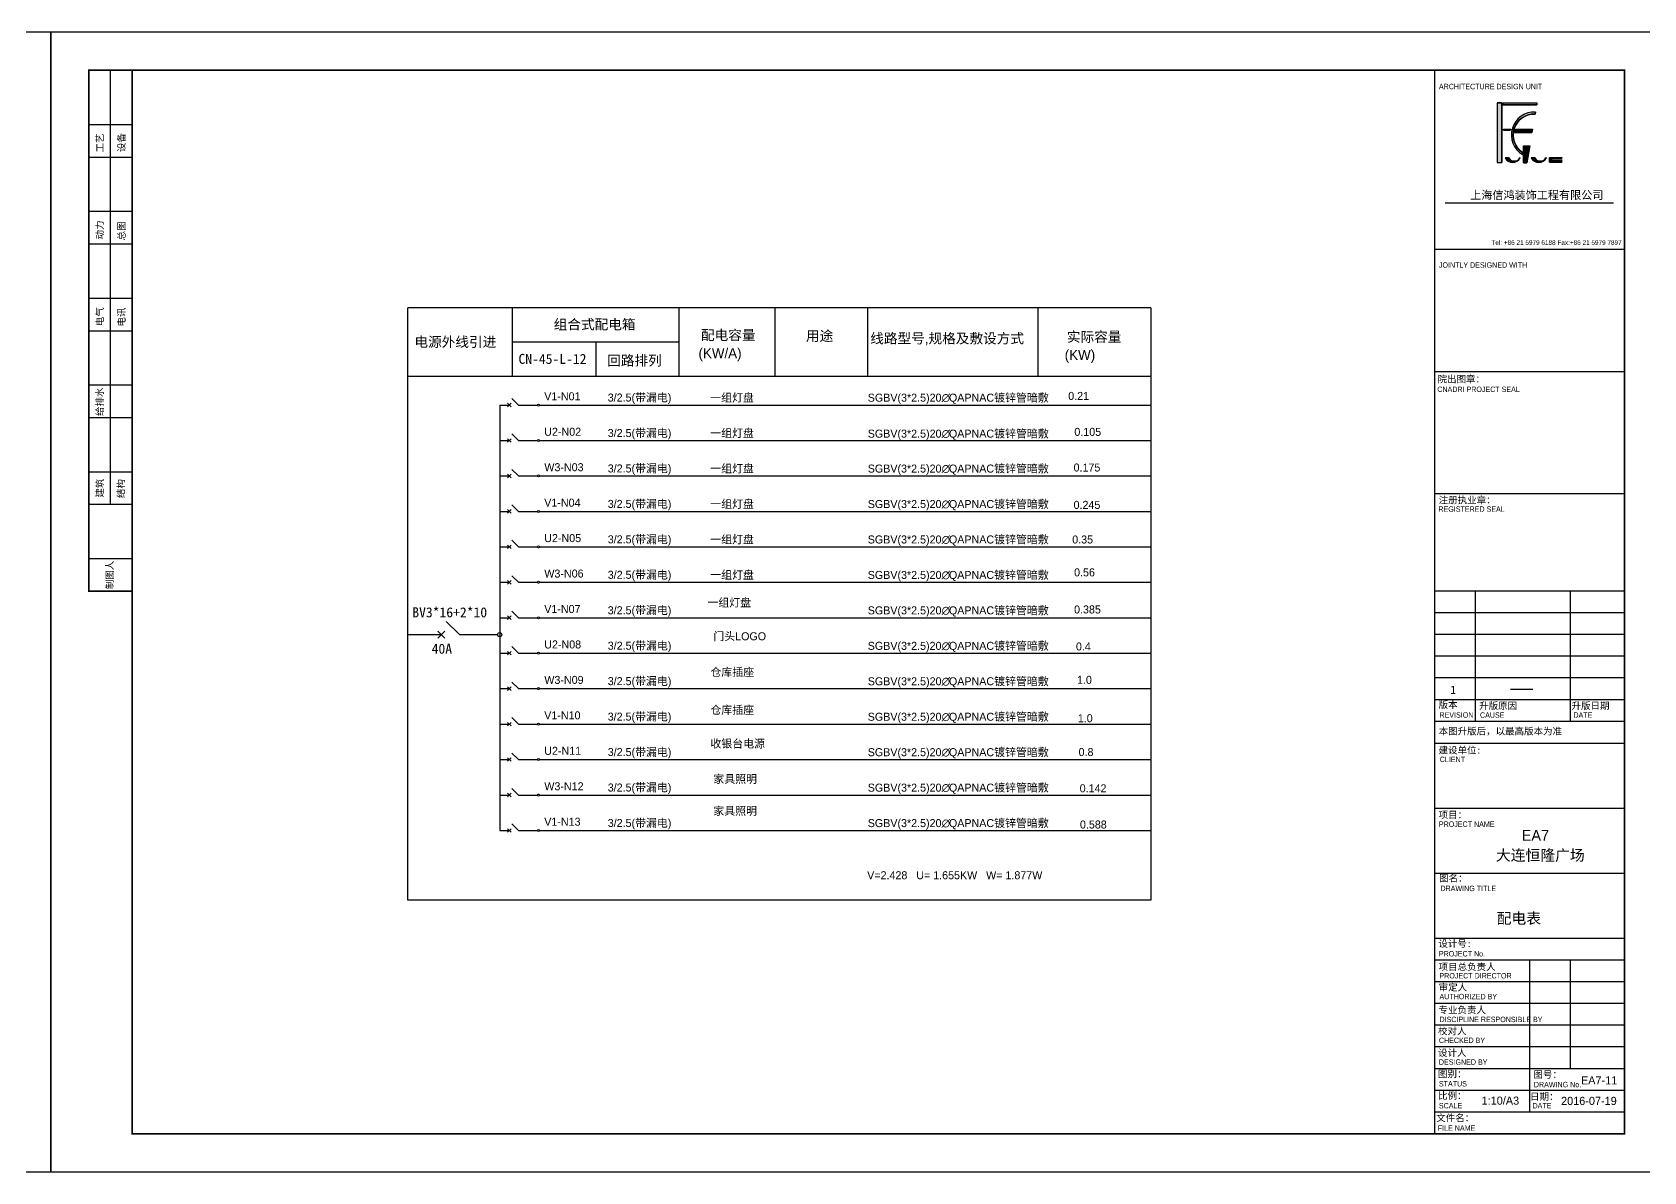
# Model space of a CAD drawing. Header units: millimetres. Extents: x 346472 to 732256, y -34068 to -15883.
# Drawn here: x 577645 to 603364, y -34068 to -15883 of the extents above; entities that cross this region are included whole.
import ezdxf

# ---------------------------------------------------------------- set-up
doc = ezdxf.new("R2010")
doc.units = ezdxf.units.MM
doc.header["$LTSCALE"] = 7
doc.layers.add('图框', color=9, linetype='Continuous')
doc.layers.add('线路图', color=1, linetype='Continuous')
doc.styles.add('ARIAL', font='Arial.ttf')
doc.styles.add('FUGUE', font='Arial.ttf')
doc.styles.get("Standard").update_dxf_attribs({"font": 'STKaiti.ttf'})
doc.styles.add('图签-仿宋', font='')
doc.styles.add('图签-黑体', font='')
doc.styles.get('图签-仿宋').set_extended_font_data('FangSong_GB2312')
doc.styles.get('图签-黑体').set_extended_font_data('SimHei')

msp = doc.modelspace()

# ---------------------------------------------------------------- hatches: boundary and pattern name
at = {"layer": '图框'}
for points in [[(601097.7, -17008.7), (601023.6, -17008.7), (601023.6, -17959.7), (601097.7, -17959.7)], [(601114.7, -17041.1), (601656.8, -17041.1), (601656.8, -17008.7), (601114.7, -17008.7)], [(601629.7, -17188.5), (601635.9, -17156.7, 0.780601), (601430.5, -17836.7), (601430.5, -17804, -0.7611328)], [(601123.2, -17447.3), (601237.1, -17447.3), (601241.4, -17431.5), (601123.2, -17431.5)], [(601308.5, -17482.1), (601579.6, -17482.1), (601588.3, -17431.5), (601318.5, -17431.5)], [(601443, -17696.9), (601443, -17965.7), (601496.5, -17965.7), (601543.6, -17696.9)], [(601393.8, -17888.7), (601384.7, -17888.7, -0.607934), (601209.4, -17888.7), (601149.3, -17888.7, 0.5844925), (601393.8, -17888.7)], [(601811.1, -17888.7), (601802, -17888.7, -0.607934), (601626.7, -17888.7), (601566.5, -17888.7, 0.5844925), (601811.1, -17888.7)], [(601892, -17895.1), (602054.2, -17895.1), (602054.2, -17881.6), (601860.5, -17881.6), (601860.5, -17959), (602054.2, -17959), (602054.2, -17947.8), (601892, -17947.8), (601892, -17928.9), (602054.2, -17928.9), (602054.2, -17917.6), (601892, -17917.6)]]:
    msp.add_hatch(color=251, dxfattribs=at).paths.add_polyline_path(points, flags=0)

# ---------------------------------------------------------------- linework, layer by layer
at = {"layer": '图框', "color": 251}
for p, q in [((578893.9, -23416.8), (578893.9, -16489.1)), ((600023.5, -16489.1), (600023.5, -33462)), ((578547.6, -17355.1), (579240.3, -17355.1)), ((578547.6, -17874.7), (579240.3, -17874.7)), ((578547.6, -18740.6), (579240.3, -18740.6)), ((600196.7, -18604.9), (602881.1, -18604.9)), ((578547.6, -19260.2), (579240.3, -19260.2)), ((600023.5, -19346.8), (603054.3, -19346.8)), ((578547.6, -20126.2), (579240.3, -20126.2)), ((578547.6, -20645.7), (579240.3, -20645.7)), ((600023.5, -21295.2), (603054.3, -21295.2)), ((578547.6, -21511.7), (579240.3, -21511.7)), ((578547.6, -22031.3), (579240.3, -22031.3)), ((578547.6, -22897.3), (579240.3, -22897.3)), ((600023.5, -23243.6), (603054.3, -23243.6)), ((578547.6, -24282.8), (579240.3, -24282.8)), ((603054.3, -24802.4), (600023.5, -24802.4)), ((600672.9, -24802.4), (600672.9, -26880.7)), ((602188.4, -24802.4), (602188.4, -26880.7)), ((603054.3, -25148.8), (600023.5, -25148.8)), ((603054.3, -25495.1), (600023.5, -25495.1)), ((603054.3, -25841.5), (600023.5, -25841.5)), ((603054.3, -26187.9), (600023.5, -26187.9)), ((601239.4, -26368.6), (601593.1, -26368.6)), ((603054.3, -26534.3), (600023.5, -26534.3)), ((603054.3, -26880.7), (600023.5, -26880.7)), ((600023.5, -27227.1), (603054.3, -27227.1)), ((600023.5, -28266.2), (603054.3, -28266.2)), ((600023.5, -29305.4), (603054.3, -29305.4)), ((603054.3, -30344.5), (600023.5, -30344.5)), ((603054.3, -30690.9), (600023.5, -30690.9)), ((601538.9, -30690.9), (601538.9, -33115.6)), ((602188.4, -30690.9), (602188.4, -32422.9)), ((603054.3, -31037.3), (600023.5, -31037.3)), ((603054.3, -31383.7), (600023.5, -31383.7)), ((603054.3, -31730.1), (600023.5, -31730.1)), ((603054.3, -32076.5), (600023.5, -32076.5)), ((603054.3, -32422.9), (600023.5, -32422.9)), ((603054.3, -32769.2), (600023.5, -32769.2)), ((603054.3, -33115.6), (600023.5, -33115.6))]:
    msp.add_line(p, q, dxfattribs=at)
at = {"layer": '图框', "color": 251, "linetype": 'Continuous'}
for p, q in [((601023.6, -17008.7), (601023.6, -17959.7)), ((601023.6, -17008.7), (601097.7, -17008.7)), ((601097.7, -17008.7), (601097.7, -17959.7)), ((601114.7, -17008.7), (601114.7, -17041.1)), ((601114.7, -17008.7), (601656.8, -17008.7)), ((601114.7, -17041.1), (601656.8, -17041.1)), ((601635.9, -17156.7), (601629.7, -17188.5)), ((601656.8, -17008.7), (601656.8, -17041.1)), ((601123.2, -17431.5), (601123.2, -17447.3)), ((601123.2, -17431.5), (601241.4, -17431.5)), ((601123.2, -17447.3), (601237.1, -17447.3)), ((601241.4, -17431.5), (601237.1, -17447.3)), ((601318.5, -17431.5), (601308.5, -17482.1)), ((601308.5, -17482.1), (601579.6, -17482.1)), ((601318.5, -17431.5), (601588.3, -17431.5)), ((601588.3, -17431.5), (601579.6, -17482.1)), ((601443, -17696.9), (601443, -17965.7)), ((601443, -17696.9), (601543.6, -17696.9)), ((601543.6, -17696.9), (601496.5, -17965.7)), ((601023.6, -17959.7), (601097.7, -17959.7)), ((601149.3, -17888.7), (601209.4, -17888.7)), ((601384.7, -17888.7), (601393.8, -17888.7)), ((601430.5, -17804), (601430.5, -17836.7)), ((601443, -17965.7), (601496.5, -17965.7)), ((601566.5, -17888.7), (601626.7, -17888.7)), ((601802, -17888.7), (601811.1, -17888.7)), ((601860.5, -17881.6), (601860.5, -17959)), ((601860.5, -17881.6), (602054.2, -17881.6)), ((601860.5, -17959), (602054.2, -17959)), ((601892, -17895.1), (601892, -17917.6)), ((601892, -17895.1), (602054.2, -17895.1)), ((601892, -17917.6), (602054.2, -17917.6)), ((601892, -17928.9), (601892, -17947.8)), ((601892, -17928.9), (602054.2, -17928.9)), ((601892, -17947.8), (602054.2, -17947.8)), ((602054.2, -17881.6), (602054.2, -17895.1)), ((602054.2, -17917.6), (602054.2, -17928.9)), ((602054.2, -17947.8), (602054.2, -17959))]:
    msp.add_line(p, q, dxfattribs=at)
at = {"layer": '图框', "color": 251}
for points in [[(552222.3, -34068.2), (577941.4, -34068.2), (577941.4, -15882.9), (552222.3, -15882.9)], [(577941.4, -34068.2), (603660.5, -34068.2), (603660.5, -15882.9), (577941.4, -15882.9)]]:
    msp.add_lwpolyline(points, close=True, dxfattribs=at)
at = {"layer": '图框', "color": 251, "const_width": 26}
for points in [[(578547.6, -24815.4), (578547.6, -16476.1)], [(578547.6, -16489.1), (579240.3, -16489.1)], [(578547.6, -23416.8), (579240.3, -23416.8)], [(578547.6, -24802.4), (579240.3, -24802.4)]]:
    msp.add_lwpolyline(points, dxfattribs=at)
msp.add_lwpolyline([(579240.3, -16489.1), (603054.3, -16489.1), (603054.3, -33462), (579240.3, -33462)], close=True, dxfattribs=at)
at = {"layer": '图框', "color": 251, "linetype": 'Continuous'}
for points in [[(601097.7, -17008.7), (601023.6, -17008.7), (601023.6, -17959.7), (601097.7, -17959.7)], [(601114.7, -17041.1), (601114.7, -17008.7), (601656.8, -17008.7), (601656.8, -17041.1)], [(601123.2, -17447.3), (601123.2, -17431.5), (601241.4, -17431.5), (601237.1, -17447.3)], [(601308.5, -17482.1), (601318.5, -17431.5), (601588.3, -17431.5), (601579.6, -17482.1)], [(601443, -17696.9), (601543.6, -17696.9), (601496.5, -17965.7), (601443, -17965.7)], [(601892, -17895.1), (601892, -17917.6), (602054.2, -17917.6), (602054.2, -17928.9), (601892, -17928.9), (601892, -17947.8), (602054.2, -17947.8), (602054.2, -17959), (601860.5, -17959), (601860.5, -17881.6), (602054.2, -17881.6), (602054.2, -17895.1)]]:
    msp.add_lwpolyline(points, close=True, dxfattribs=at)
for points in [[(601629.7, -17188.5), (601635.9, -17156.7, 0.780601), (601430.5, -17836.7), (601430.5, -17804, -0.7611328)], [(601393.8, -17888.7), (601384.7, -17888.7, -0.607934), (601209.4, -17888.7), (601149.3, -17888.7, 0.5844925), (601393.8, -17888.7)], [(601811.1, -17888.7), (601802, -17888.7, -0.607934), (601626.7, -17888.7), (601566.5, -17888.7, 0.5844925), (601811.1, -17888.7)]]:
    msp.add_lwpolyline(points, format="xyb", close=True, dxfattribs=at)
for centre, radius, start, end in [((601618.3, -17522.4), 366.1, 87.24681, 239.14934), ((601615.2, -17523.8), 335.6, 87.52104, 236.62485), ((601271.5, -17819.8), 140.3, 209.39136, 330.61523), ((601297.1, -17843.3), 98.7, 207.40632, 332.59368), ((601688.8, -17819.8), 140.3, 209.39136, 330.61523), ((601714.4, -17843.3), 98.7, 207.40632, 332.59368)]:
    msp.add_arc(centre, radius, start, end, dxfattribs=at)
at = {"layer": '线路图'}
for p, q in [((583641.2, -29733.2), (583641.2, -20279.8)), ((595495.9, -20279.8), (583641.2, -20279.8)), ((585310.3, -21369.1), (585310.3, -20279.8)), ((587967.4, -21369.1), (587967.4, -20279.8)), ((589500.3, -21369.1), (589500.3, -20279.8)), ((590982.1, -21369.1), (590982.1, -20279.8)), ((593692.2, -20279.8), (593692.2, -21369.1)), ((595495.9, -20279.8), (595495.9, -29733.2)), ((585310.3, -20824.4), (587967.4, -20824.4)), ((586638.9, -20824.4), (586638.9, -21369.1)), ((583641.2, -21369.1), (595495.9, -21369.1)), ((585105.2, -21832.5), (585258.5, -21832.5)), ((585105.2, -21832.5), (585105.2, -28621.5)), ((585230.3, -21860.7), (585286.7, -21804.3)), ((585286.7, -21860.7), (585230.3, -21804.3)), ((585402.8, -21832.5), (585298.4, -21728)), ((585402.8, -21832.5), (585708.6, -21832.5)), ((585740.6, -21832.5), (595495.9, -21832.5)), ((585230.3, -22426.5), (585286.7, -22370)), ((585286.7, -22426.5), (585230.3, -22370)), ((585402.8, -22398.2), (585298.4, -22293.8)), ((585105.2, -22398.2), (585258.5, -22398.2)), ((585402.8, -22398.2), (585708.6, -22398.2)), ((585740.6, -22398.2), (595495.9, -22398.2)), ((585402.8, -22964), (585298.4, -22859.5)), ((585105.2, -22964), (585258.5, -22964)), ((585230.3, -22992.2), (585286.7, -22935.8)), ((585286.7, -22992.2), (585230.3, -22935.8)), ((585402.8, -22964), (585708.6, -22964)), ((585740.6, -22964), (595495.9, -22964)), ((585105.2, -23529.7), (585258.5, -23529.7)), ((585230.3, -23558), (585286.7, -23501.5)), ((585286.7, -23558), (585230.3, -23501.5)), ((585402.8, -23529.7), (585298.4, -23425.3)), ((585402.8, -23529.7), (585708.6, -23529.7)), ((585740.6, -23529.7), (595495.9, -23529.7)), ((585105.2, -24095.5), (585258.5, -24095.5)), ((585230.3, -24123.7), (585286.7, -24067.3)), ((585286.7, -24123.7), (585230.3, -24067.3)), ((585402.8, -24095.5), (585298.4, -23991)), ((585402.8, -24095.5), (585708.6, -24095.5)), ((585740.6, -24095.5), (595495.9, -24095.5)), ((585105.2, -24661.2), (585258.5, -24661.2)), ((585230.3, -24689.5), (585286.7, -24633)), ((585286.7, -24689.5), (585230.3, -24633)), ((585402.8, -24661.2), (585298.4, -24556.8)), ((585402.8, -24661.2), (585708.6, -24661.2)), ((585740.6, -24661.2), (595495.9, -24661.2)), ((585230.3, -25255.2), (585286.7, -25198.8)), ((585286.7, -25255.2), (585230.3, -25198.8)), ((585402.8, -25227), (585298.4, -25122.5)), ((584116.6, -25552.2), (584229.4, -25439.3)), ((584229.4, -25552.2), (584116.6, -25439.3)), ((584461.6, -25495.8), (584252.7, -25286.8)), ((585105.2, -25227), (585258.5, -25227)), ((585402.8, -25227), (585708.6, -25227)), ((585740.6, -25227), (595495.9, -25227)), ((583641.2, -25495.8), (584173, -25495.8)), ((584461.6, -25495.8), (585073.3, -25495.8)), ((585402.8, -25792.7), (585298.4, -25688.3)), ((585105.2, -25792.7), (585258.5, -25792.7)), ((585230.3, -25821), (585286.7, -25764.5)), ((585286.7, -25821), (585230.3, -25764.5)), ((585402.8, -25792.7), (585708.6, -25792.7)), ((585740.6, -25792.7), (595495.9, -25792.7)), ((585105.2, -26358.5), (585258.5, -26358.5)), ((585230.3, -26386.7), (585286.7, -26330.3)), ((585286.7, -26386.7), (585230.3, -26330.3)), ((585402.8, -26358.5), (585298.4, -26254)), ((585402.8, -26358.5), (585708.6, -26358.5)), ((585740.6, -26358.5), (595495.9, -26358.5)), ((585105.2, -26924.3), (585258.5, -26924.3)), ((585230.3, -26952.5), (585286.7, -26896)), ((585286.7, -26952.5), (585230.3, -26896)), ((585402.8, -26924.3), (585298.4, -26819.8)), ((585402.8, -26924.3), (585708.6, -26924.3)), ((585740.6, -26924.3), (595495.9, -26924.3)), ((585105.2, -27490), (585258.5, -27490)), ((585230.3, -27518.2), (585286.7, -27461.8)), ((585286.7, -27518.2), (585230.3, -27461.8)), ((585402.8, -27490), (585298.4, -27385.5)), ((585402.8, -27490), (585708.6, -27490)), ((585740.6, -27490), (595495.9, -27490)), ((585230.3, -28084), (585286.7, -28027.5)), ((585286.7, -28084), (585230.3, -28027.5)), ((585402.8, -28055.8), (585298.4, -27951.3)), ((585105.2, -28055.8), (585258.5, -28055.8)), ((585402.8, -28055.8), (585708.6, -28055.8)), ((585740.6, -28055.8), (595495.9, -28055.8)), ((585402.8, -28621.5), (585298.4, -28517)), ((585105.2, -28621.5), (585258.5, -28621.5)), ((585230.3, -28649.7), (585286.7, -28593.3)), ((585286.7, -28649.7), (585230.3, -28593.3)), ((585402.8, -28621.5), (585708.6, -28621.5)), ((585740.6, -28621.5), (595495.9, -28621.5)), ((595495.9, -29733.2), (583641.2, -29733.2))]:
    msp.add_line(p, q, dxfattribs=at)
for centre, radius in [((585724.6, -21832.5), 16), ((585724.6, -22398.2), 16), ((585724.6, -22964), 16), ((585724.6, -23529.7), 16), ((585724.6, -24095.5), 16), ((585724.6, -24661.2), 16), ((585724.6, -25227), 16), ((585105.2, -25495.8), 31.9), ((585724.6, -25792.7), 16), ((585724.6, -26358.5), 16), ((585724.6, -26924.3), 16), ((585724.6, -27490), 16), ((585724.6, -28055.8), 16), ((585724.6, -28621.5), 16)]:
    msp.add_circle(centre, radius, dxfattribs=at)

# ---------------------------------------------------------------- texts
at = {"layer": '图框', "color": 251, "style": 'ARIAL', "width": 0.75}
for s, height, p in [('ARCHITECTURE DESIGN UNIT', 86.596, (600094.6, -16792.6)), ('JOINTLY DESIGNED WITH', 86.596, (600094.6, -19641.1)), ('CNADRI PROJECT SEAL', 86.596, (600069.4, -21624.6)), ('REGISTERED SEAL', 86.596, (600087, -23535.7)), ('REVISION', 86.6, (600103.7, -26821.2)), ('CAUSE', 86.6, (600750.5, -26823.2)), ('DATE', 86.6, (602241.3, -26823.2)), ('CLIENT', 86.6, (600108.4, -27530.6)), ('PROJECT NAME', 86.596, (600094.6, -28563.8)), ('DRAWING TITLE', 86.596, (600119, -29589.5)), ('PROJECT No.', 86.596, (600094.6, -30632.1)), ('PROJECT DIRECTOR', 86.596, (600103.7, -30982.9)), ('AUTHORIZED BY', 86.596, (600103.7, -31315.4)), ('DISCIPLINE RESPONSIBLE BY', 86.596, (600103.7, -31680)), ('CHECKED BY', 86.6, (600094.6, -32013.9)), ('DESIGNED BY', 86.596, (600094.6, -32360.3)), ('STATUS', 86.6, (600094.6, -32706.7)), ('DRAWING No.', 86.596, (601609.7, -32719.6)), ('SCALE', 86.6, (600094.6, -33057)), ('DATE', 86.6, (601588.4, -33057)), ('FILE NAME', 86.6, (600077.3, -33414.4))]:
    msp.add_text(s, height=height, dxfattribs=at).set_placement(p)
at = {"layer": '图框', "color": 251, "style": '图签-黑体'}
for s, p in [('工艺', (578779.8, -17801.9)), ('设备', (579124, -17796.3)), ('动力', (578776.3, -19189.6)), ('总图', (579124, -19205.6)), ('电气', (578779.8, -20573)), ('电讯', (579124, -20579.3)), ('给排水', (578776.2, -22007.6)), ('建筑', (578776.6, -23309.4)), ('结构', (579115.3, -23317.4)), ('制图人', (578935.5, -24771.5))]:
    msp.add_text(s, height=108.25, rotation=90, dxfattribs=at).set_placement(p)
at = {"layer": '图框', "color": 251}
for s, height, style, p in [('院出图章：', 108.25, '图签-黑体', (600072.4, -21472.1)), ('注册执业章：', 108.25, '图签-黑体', (600090, -23402.5)), ('1', 129.9, '图签-仿宋', (600278.2, -26442.4)), ('版本', 108.25, '图签-黑体', (600089.9, -26668.8)), ('升版原因', 108.25, '图签-黑体', (600736.8, -26685)), ('升版日期', 108.25, '图签-黑体', (602211.4, -26685)), ('本图升版后，以最高版本为准', 108.245, '图签-黑体', (600089.9, -27091.4)), ('建设单位:', 108.25, '图签-黑体', (600089, -27394.6)), ('项目：', 108.25, '图签-黑体', (600089, -28426)), ('图名：', 108.25, '图签-黑体', (600097.6, -29438.7)), ('设计号:', 108.25, '图签-黑体', (600085.9, -30481.4)), ('项目总负责人', 108.25, '图签-黑体', (600089.9, -30851.9)), ('审定人', 108.25, '图签-黑体', (600089.9, -31178.7)), ('专业负责人', 108.25, '图签-黑体', (600087.7, -31540.3)), ('校对人', 108.25, '图签-黑体', (600080.1, -31876.9)), ('设计人', 108.25, '图签-黑体', (600080.1, -32223.3)), ('图别：', 108.25, '图签-黑体', (600080.1, -32561.2)), ('图号：', 108.25, '图签-黑体', (601603.4, -32570.5)), ('比例：', 108.25, '图签-黑体', (600080.8, -32908.4)), ('日期：', 108.25, '图签-黑体', (601548.5, -32922.3)), ('文件名：', 108.25, '图签-黑体', (600051.4, -33263.6))]:
    msp.add_text(s, height=height, dxfattribs=dict(at, style=style)).set_placement(p)
for s, height, p in [('EA7', 173.19, (601415.8, -28786.2)), ('大连恒隆广场', 173.19, (601004.3, -29103.8)), ('2016-07-19', 129.89, (602044.2, -33002.2))]:
    msp.add_text(s, height=height, dxfattribs=at).set_placement(p)
at = {"layer": '图框', "color": 251, "insert": (601656.9, -18490), "char_height": 129.895, "width": 3030.873, "attachment_point": 5, "line_spacing_factor": 0.66852, "style": 'FUGUE'}
msp.add_mtext('{\\fSimSun|b0|i0|c134|p2;上海信鸿装饰工程有限公司}', dxfattribs=at)
at = {"layer": '图框', "color": 251, "insert": (600932.4, -19277.1), "char_height": 132.56, "attachment_point": 7, "line_spacing_factor": 0.66852, "style": 'FUGUE'}
msp.add_mtext('{\\H0.55168x;\\C7;Tel: +86 21 5979 6188 Fax:+86 21 5979 7897}', dxfattribs=at)
at = {"layer": '图框', "color": 251}
for s, insert, char_height, width, attachment_point in [('\\pi151;{\\fSimSun|b0|i0|c134|p2;配电表}', (600864.8, -29936.8), 173.193, 1602.577, 1), ('EA7-11', (602361.3, -32609.4), 129.89, 67.606, 4), ('1:10/A3', (600776, -32933.9), 129.89, 67.606, 4)]:
    msp.add_mtext(s, dxfattribs=dict(at, insert=insert, char_height=char_height, width=width, attachment_point=attachment_point))
at = {"layer": '线路图', "style": '图签-仿宋'}
for s, height, p in [('组合式配电箱', 159.62, (585967.8, -20625.3)), ('电源外线引进', 159.62, (583744.3, -20904.6)), ('CN-45-L-12', 159.62, (585404.7, -21175.8)), ('回路排列', 159.62, (586821.5, -21201.5)), ('BV3*16+2*10', 159.617, (583710.2, -25220.4)), ('40A', 159.62, (584019.3, -25801.5))]:
    msp.add_text(s, height=height, dxfattribs=at).set_placement(p)
at = {"layer": '线路图'}
for s, height, p in [('配电容量', 159.62, (588317.6, -20795.3)), ('用途', 159.62, (589992.8, -20809.3)), ('线路型号,规格及敷设方式', 159.617, (591018.8, -20848.6)), ('实际容量', 159.62, (594156.9, -20823.5)), ('(KW/A)', 159.62, (588277.7, -21084.4)), ('(KW)', 159.62, (594122.4, -21112.6)), ('V1-N01', 127.69, (585816.3, -21756.7)), ('3/2.5(带漏电)', 127.69, (586829.5, -21776.6)), ('一组灯盘', 127.69, (588465.8, -21778.7)), ('SGBV(3*2.5)20', 127.693, (590979.1, -21778.7)), ('∅', 127.7, (592159.6, -21778.7)), ('QAPNAC镀锌管暗敷', 127.693, (592274.5, -21778.7)), ('0.21', 127.69, (594178.9, -21750.6)), ('U2-N02', 127.69, (585816.3, -22322.5)), ('3/2.5(带漏电)', 127.69, (586829.5, -22342.3)), ('一组灯盘', 127.69, (588465.8, -22344.5)), ('SGBV(3*2.5)20', 127.693, (590979.1, -22352.5)), ('∅', 127.7, (592159.6, -22352.5)), ('QAPNAC镀锌管暗敷', 127.693, (592274.5, -22352.5)), ('0.105', 127.69, (594276.6, -22324.2)), ('W3-N03', 127.69, (585817.7, -22888.2)), ('3/2.5(带漏电)', 127.69, (586829.5, -22908.1)), ('一组灯盘', 127.69, (588465.8, -22910.2)), ('SGBV(3*2.5)20', 127.693, (590979.1, -22910.2)), ('∅', 127.7, (592159.6, -22910.2)), ('QAPNAC镀锌管暗敷', 127.693, (592274.5, -22910.2)), ('0.175', 127.69, (594263.9, -22893.4)), ('V1-N04', 127.69, (585816.3, -23454)), ('3/2.5(带漏电)', 127.69, (586829.5, -23473.8)), ('一组灯盘', 127.69, (588465.8, -23476)), ('SGBV(3*2.5)20', 127.693, (590979.1, -23476)), ('∅', 127.7, (592159.6, -23476)), ('QAPNAC镀锌管暗敷', 127.693, (592274.5, -23476)), ('0.245', 127.69, (594263.8, -23489.6)), ('U2-N05', 127.69, (585816.3, -24019.7)), ('3/2.5(带漏电)', 127.69, (586829.5, -24039.6)), ('一组灯盘', 127.69, (588465.8, -24041.7)), ('SGBV(3*2.5)20', 127.693, (590979.1, -24041.7)), ('∅', 127.7, (592159.6, -24041.7)), ('QAPNAC镀锌管暗敷', 127.693, (592274.5, -24041.7)), ('0.35', 127.69, (594242.5, -24041.9)), ('W3-N06', 127.69, (585817.7, -24585.5)), ('3/2.5(带漏电)', 127.69, (586829.5, -24605.3)), ('一组灯盘', 127.69, (588465.8, -24607.5)), ('SGBV(3*2.5)20', 127.693, (590979.1, -24607.5)), ('∅', 127.7, (592159.6, -24607.5)), ('QAPNAC镀锌管暗敷', 127.693, (592274.5, -24607.5)), ('0.56', 127.69, (594272.2, -24566.3)), ('一组灯盘', 127.69, (588420.3, -25049.7)), ('V1-N07', 127.69, (585816.3, -25151.2)), ('3/2.5(带漏电)', 127.69, (586829.5, -25171.1)), ('SGBV(3*2.5)20', 127.693, (590979.1, -25173.2)), ('∅', 127.7, (592159.6, -25173.2)), ('QAPNAC镀锌管暗敷', 127.693, (592274.5, -25173.2)), ('0.385', 127.69, (594272.2, -25158.3)), ('门头LOGO', 127.69, (588514.9, -25586.4)), ('U2-N08', 127.69, (585816.3, -25717)), ('3/2.5(带漏电)', 127.69, (586829.5, -25736.8)), ('SGBV(3*2.5)20', 127.693, (590979.1, -25739)), ('∅', 127.7, (592159.6, -25739)), ('QAPNAC镀锌管暗敷', 127.693, (592274.5, -25739)), ('0.4', 127.69, (594302, -25748.8)), ('W3-N09', 127.69, (585817.7, -26282.7)), ('3/2.5(带漏电)', 127.69, (586829.5, -26302.6)), ('仓库插座', 127.69, (588468.6, -26158.3)), ('SGBV(3*2.5)20', 127.693, (590979.1, -26304.7)), ('∅', 127.7, (592159.6, -26304.7)), ('QAPNAC镀锌管暗敷', 127.693, (592274.5, -26304.7)), ('1.0', 127.69, (594319, -26281)), ('V1-N10', 127.69, (585816.3, -26848.5)), ('3/2.5(带漏电)', 127.69, (586829.5, -26868.3)), ('仓库插座', 127.69, (588468.6, -26762.7)), ('SGBV(3*2.5)20', 127.693, (590979.1, -26870.5)), ('∅', 127.7, (592159.6, -26870.5)), ('QAPNAC镀锌管暗敷', 127.693, (592274.5, -26870.5)), ('1.0', 127.69, (594331.7, -26894)), ('收银台电源', 127.69, (588468.6, -27300)), ('U2-N11', 127.69, (585816.3, -27414.2)), ('3/2.5(带漏电)', 127.69, (586829.5, -27434.1)), ('SGBV(3*2.5)20', 127.693, (590979.1, -27436.2)), ('∅', 127.7, (592159.6, -27436.2)), ('QAPNAC镀锌管暗敷', 127.693, (592274.5, -27436.2)), ('0.8', 127.69, (594344.5, -27433.6)), ('家具照明', 127.69, (588514.9, -27864.3)), ('W3-N12', 127.69, (585817.7, -27980)), ('3/2.5(带漏电)', 127.69, (586829.5, -27999.9)), ('SGBV(3*2.5)20', 127.693, (590979.1, -28002)), ('∅', 127.7, (592159.6, -28002)), ('QAPNAC镀锌管暗敷', 127.693, (592274.5, -28002)), ('0.142', 127.69, (594361.5, -28012.6)), ('家具照明', 127.69, (588514.9, -28374.3)), ('V1-N13', 127.69, (585816.3, -28545.7)), ('3/2.5(带漏电)', 127.69, (586829.5, -28565.6)), ('SGBV(3*2.5)20', 127.693, (590979.1, -28567.7)), ('∅', 127.7, (592159.6, -28567.7)), ('QAPNAC镀锌管暗敷', 127.693, (592274.5, -28567.7)), ('0.588', 127.69, (594365.8, -28590.3)), ('V=2.428   U= 1.655KW   W= 1.877W', 127.693, (590970.1, -29399.9))]:
    msp.add_text(s, height=height, dxfattribs=at).set_placement(p)

doc.saveas('drawing.dxf')
